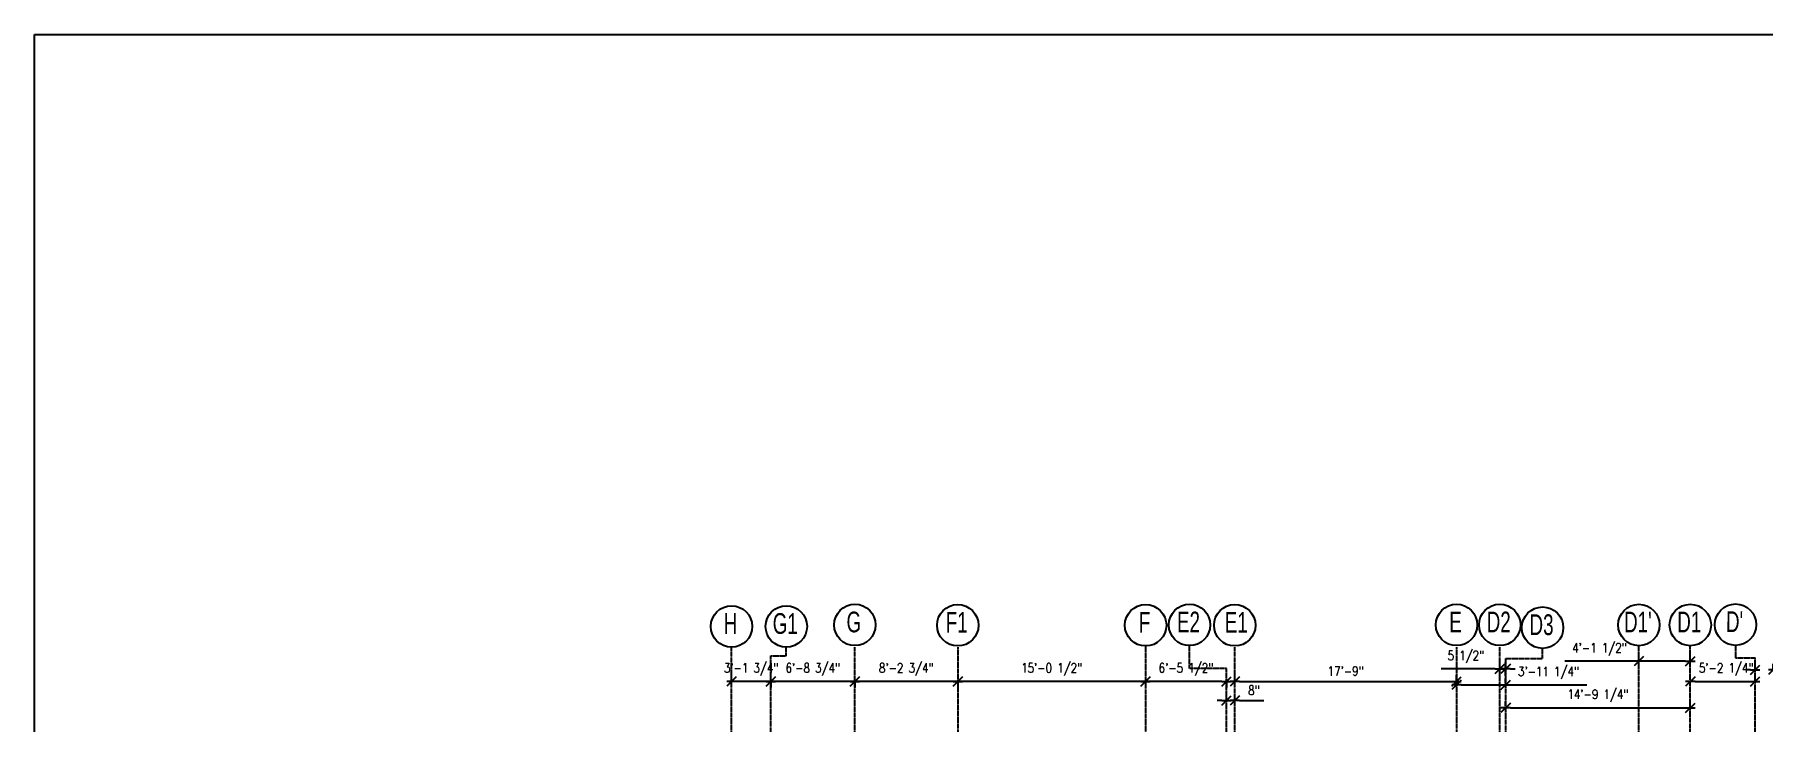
# Model space of a CAD drawing. Extents: x -95606 to 113309, y -42160 to -940.
# Drawn here: x 109860 to 111521, y -18376 to -17715 of the extents above; entities that cross this region are included whole.
import ezdxf
from ezdxf.enums import TextEntityAlignment as Align

# ---------------------------------------------------------------- set-up
doc = ezdxf.new("R2010")
doc.units = 0
doc.header["$LTSCALE"] = 0.02
doc.header["$MEASUREMENT"] = 0
doc.header["$PDMODE"] = 3
doc.header["$PDSIZE"] = -2
doc.linetypes.add('CENTER', pattern=[50.8, 31.75, -6.35, 6.35, -6.35])
doc.layers.get('0').update_dxf_attribs({"linetype": 'CONTINUOUS'})
doc.layers.get('DEFPOINTS').update_dxf_attribs({"linetype": 'CONTINUOUS'})
for name, color, linetype in [('A-2TEXT', 4, 'CONTINUOUS'), ('dimentions', 8, 'CONTINUOUS'), ('GRID', 8, 'CENTER'), ('S-TXT', 2, 'CONTINUOUS')]:
    doc.layers.add(name, color=color, linetype=linetype)
doc.styles.add('ROMANS', font='romans.shx', dxfattribs={"width": 0.8})
doc.styles.add('STYLE2', font='arial.ttf', dxfattribs={"width": 0.8})
doc.dimstyles.new('TK96', dxfattribs={"dimscale": 96, "dimtxt": 0.09375, "dimasz": 0.046875, "dimexe": 0.0625, "dimexo": 0.015625, "dimgap": 0.046875, "dimtad": 1, "dimzin": 11, "dimdsep": 46, "dimlunit": 4, "dimtxsty": 'ROMANS', "dimblk1": 'TK1', "dimblk2": 'TK1', "dimsah": 1, "dimcen": 0.09375, "dimclrd": 1, "dimclre": 1, "dimclrt": 2, "dimadec": 0, "dimazin": 0, "dimtfac": 1, "dimtofl": 0, "dimtmove": 0, "dimatfit": 3, "dimldrblk": 'TK1', "dimfxl": 1, "dimfrac": 2, "dimtolj": 1, "dimtzin": 9, "dimarcsym": 0})

# ---------------------------------------------------------------- blocks, each defined once
blk = doc.blocks.new('GRID')
at = {"color": 1, "linetype": 'Continuous'}
blk.add_circle((0, 0), 19.9, dxfattribs=at)
at = {"layer": 'A-2TEXT', "linetype": 'Continuous', "style": 'STYLE2', "width": 0.65}
blk.add_attdef('A', text='', height=19.9, rotation=359.9735, dxfattribs=at).set_placement((-1, -7.1), align=Align.CENTER)
blk = doc.blocks.new('TK1')
at = {"color": 4, "linetype": 'Continuous'}
blk.add_line((-1, -1), (1, 1), dxfattribs=at)
at = {"color": 1, "linetype": 'ByBlock'}
blk.add_line((-1, 0), (1, 0), dxfattribs=at)
blk = doc.blocks.new('*D598')
at = {"layer": 'DEFPOINTS', "color": 0, "lineweight": -2, "transparency": 16777216}
for p in [(110529.4, -18336.3), (110529.4, -18336.3), (110567.2, -18336.3)]:
    blk.add_point(p, dxfattribs=at)
at = {"layer": 'dimentions', "color": 1, "linetype": 'Continuous', "lineweight": -2, "transparency": 16777216}
for p, q in [((110529.4, -18334.8), (110529.4, -18330.3)), ((110562.7, -18336.3), (110533.9, -18336.3)), ((110567.2, -18334.8), (110567.2, -18330.3))]:
    blk.add_line(p, q, dxfattribs=at)
at = {"layer": 'dimentions', "color": 1, "lineweight": -2, "transparency": 16777216, "xscale": 4.5, "yscale": 4.5, "zscale": 4.5, "rotation": 180}
blk.add_blockref('TK1', (110529.4, -18336.3), dxfattribs=at)
at = {"layer": 'dimentions', "color": 1, "lineweight": -2, "transparency": 16777216, "xscale": 4.5, "yscale": 4.5, "zscale": 4.5}
blk.add_blockref('TK1', (110567.2, -18336.3), dxfattribs=at)
at = {"layer": 'dimentions', "color": 2, "transparency": 16777216, "insert": (110548.3, -18324.9), "char_height": 9, "attachment_point": 5, "style": 'ROMANS'}
blk.add_mtext('\\A1;3\'-1 3/4"', dxfattribs=at)
blk = doc.blocks.new('*D599')
at = {"layer": 'DEFPOINTS', "color": 0, "lineweight": -2, "transparency": 16777216}
for p in [(110567.2, -18336.3), (110567.2, -18336.3), (110647.9, -18336.3)]:
    blk.add_point(p, dxfattribs=at)
at = {"layer": 'dimentions', "color": 1, "linetype": 'Continuous', "lineweight": -2, "transparency": 16777216}
for p, q in [((110643.4, -18336.3), (110571.7, -18336.3)), ((110567.2, -18337.8), (110567.2, -18342.3)), ((110647.9, -18337.8), (110647.9, -18342.3))]:
    blk.add_line(p, q, dxfattribs=at)
at = {"layer": 'dimentions', "color": 1, "lineweight": -2, "transparency": 16777216, "xscale": 4.5, "yscale": 4.5, "zscale": 4.5, "rotation": 180}
blk.add_blockref('TK1', (110567.2, -18336.3), dxfattribs=at)
at = {"layer": 'dimentions', "color": 1, "lineweight": -2, "transparency": 16777216, "xscale": 4.5, "yscale": 4.5, "zscale": 4.5}
blk.add_blockref('TK1', (110647.9, -18336.3), dxfattribs=at)
at = {"layer": 'dimentions', "color": 2, "transparency": 16777216, "insert": (110607.5, -18324.9), "char_height": 9, "attachment_point": 5, "style": 'ROMANS'}
blk.add_mtext('\\A1;6\'-8 3/4"', dxfattribs=at)
blk = doc.blocks.new('*D600')
at = {"layer": 'DEFPOINTS', "color": 0, "lineweight": -2, "transparency": 16777216}
for p in [(110647.9, -18336.3), (110647.9, -18336.3), (110746.7, -18336.3)]:
    blk.add_point(p, dxfattribs=at)
at = {"layer": 'dimentions', "color": 1, "linetype": 'Continuous', "lineweight": -2, "transparency": 16777216}
for p, q in [((110742.2, -18336.3), (110652.4, -18336.3)), ((110647.9, -18337.8), (110647.9, -18342.3)), ((110746.7, -18337.8), (110746.7, -18342.3))]:
    blk.add_line(p, q, dxfattribs=at)
at = {"layer": 'dimentions', "color": 1, "lineweight": -2, "transparency": 16777216, "xscale": 4.5, "yscale": 4.5, "zscale": 4.5, "rotation": 180}
blk.add_blockref('TK1', (110647.9, -18336.3), dxfattribs=at)
at = {"layer": 'dimentions', "color": 1, "lineweight": -2, "transparency": 16777216, "xscale": 4.5, "yscale": 4.5, "zscale": 4.5}
blk.add_blockref('TK1', (110746.7, -18336.3), dxfattribs=at)
at = {"layer": 'dimentions', "color": 2, "transparency": 16777216, "insert": (110697.3, -18324.9), "char_height": 9, "attachment_point": 5, "style": 'ROMANS'}
blk.add_mtext('\\A1;8\'-2 3/4"', dxfattribs=at)
blk = doc.blocks.new('*D601')
at = {"layer": 'DEFPOINTS', "color": 0, "lineweight": -2, "transparency": 16777216}
for p in [(110746.7, -18336.3), (110746.7, -18336.3), (110927.2, -18336.3)]:
    blk.add_point(p, dxfattribs=at)
at = {"layer": 'dimentions', "color": 1, "linetype": 'Continuous', "lineweight": -2, "transparency": 16777216}
for p, q in [((110922.7, -18336.3), (110751.2, -18336.3)), ((110746.7, -18337.8), (110746.7, -18342.3)), ((110927.2, -18337.8), (110927.2, -18342.3))]:
    blk.add_line(p, q, dxfattribs=at)
at = {"layer": 'dimentions', "color": 1, "lineweight": -2, "transparency": 16777216, "xscale": 4.5, "yscale": 4.5, "zscale": 4.5, "rotation": 180}
blk.add_blockref('TK1', (110746.7, -18336.3), dxfattribs=at)
at = {"layer": 'dimentions', "color": 1, "lineweight": -2, "transparency": 16777216, "xscale": 4.5, "yscale": 4.5, "zscale": 4.5}
blk.add_blockref('TK1', (110927.2, -18336.3), dxfattribs=at)
at = {"layer": 'dimentions', "color": 2, "transparency": 16777216, "insert": (110837, -18324.9), "char_height": 9, "attachment_point": 5, "style": 'ROMANS'}
blk.add_mtext('\\A1;15\'-0 1/2"', dxfattribs=at)
blk = doc.blocks.new('*D602')
at = {"layer": 'DEFPOINTS', "color": 0, "lineweight": -2, "transparency": 16777216}
for p in [(110927.2, -18336.3), (110927.2, -18336.3), (111004.8, -18336.3)]:
    blk.add_point(p, dxfattribs=at)
at = {"layer": 'dimentions', "color": 1, "linetype": 'Continuous', "lineweight": -2, "transparency": 16777216}
for p, q in [((111000.3, -18336.3), (110931.7, -18336.3)), ((110927.2, -18337.8), (110927.2, -18342.3)), ((111004.8, -18337.8), (111004.8, -18342.3))]:
    blk.add_line(p, q, dxfattribs=at)
at = {"layer": 'dimentions', "color": 1, "lineweight": -2, "transparency": 16777216, "xscale": 4.5, "yscale": 4.5, "zscale": 4.5, "rotation": 180}
blk.add_blockref('TK1', (110927.2, -18336.3), dxfattribs=at)
at = {"layer": 'dimentions', "color": 1, "lineweight": -2, "transparency": 16777216, "xscale": 4.5, "yscale": 4.5, "zscale": 4.5}
blk.add_blockref('TK1', (111004.8, -18336.3), dxfattribs=at)
at = {"layer": 'dimentions', "color": 2, "transparency": 16777216, "insert": (110966, -18324.9), "char_height": 9, "attachment_point": 5, "style": 'ROMANS'}
blk.add_mtext('\\A1;6\'-5 1/2"', dxfattribs=at)
blk = doc.blocks.new('*D603')
at = {"layer": 'DEFPOINTS', "color": 0, "lineweight": -2, "transparency": 16777216}
for p in [(111012.8, -18336.3), (111225.9, -18336.3), (111225.9, -18336.3)]:
    blk.add_point(p, dxfattribs=at)
at = {"layer": 'dimentions', "color": 1, "linetype": 'Continuous', "lineweight": -2, "transparency": 16777216}
for p, q in [((111012.8, -18334.8), (111012.8, -18330.3)), ((111017.3, -18336.3), (111221.4, -18336.3)), ((111225.9, -18334.8), (111225.9, -18330.3))]:
    blk.add_line(p, q, dxfattribs=at)
at = {"layer": 'dimentions', "color": 1, "lineweight": -2, "transparency": 16777216, "xscale": 4.5, "yscale": 4.5, "zscale": 4.5, "rotation": 180}
blk.add_blockref('TK1', (111012.8, -18336.3), dxfattribs=at)
at = {"layer": 'dimentions', "color": 1, "lineweight": -2, "transparency": 16777216, "xscale": 4.5, "yscale": 4.5, "zscale": 4.5}
blk.add_blockref('TK1', (111225.9, -18336.3), dxfattribs=at)
at = {"layer": 'dimentions', "color": 2, "transparency": 16777216, "insert": (111119.4, -18326.4), "char_height": 9, "attachment_point": 5, "style": 'ROMANS'}
blk.add_mtext('\\A1;17\'-9"', dxfattribs=at)
blk = doc.blocks.new('*D604')
at = {"layer": 'DEFPOINTS', "color": 0, "lineweight": -2, "transparency": 16777216}
for p in [(111225.9, -18339.6), (111273.1, -18339.6), (111273.1, -18339.6)]:
    blk.add_point(p, dxfattribs=at)
at = {"layer": 'dimentions', "color": 1, "linetype": 'Continuous', "lineweight": -2, "transparency": 16777216}
for p, q in [((111225.9, -18338.1), (111225.9, -18333.6)), ((111273.1, -18338.1), (111273.1, -18333.6)), ((111230.4, -18339.6), (111268.6, -18339.6)), ((111273.1, -18339.6), (111351.1, -18339.6))]:
    blk.add_line(p, q, dxfattribs=at)
at = {"layer": 'dimentions', "color": 1, "lineweight": -2, "transparency": 16777216, "xscale": 4.5, "yscale": 4.5, "zscale": 4.5, "rotation": 180}
blk.add_blockref('TK1', (111225.9, -18339.6), dxfattribs=at)
at = {"layer": 'dimentions', "color": 1, "lineweight": -2, "transparency": 16777216, "xscale": 4.5, "yscale": 4.5, "zscale": 4.5}
blk.add_blockref('TK1', (111273.1, -18339.6), dxfattribs=at)
at = {"layer": 'dimentions', "color": 2, "transparency": 16777216, "insert": (111314.3, -18328.2), "char_height": 9, "attachment_point": 5, "style": 'ROMANS'}
blk.add_mtext('\\A1;3\'-11 1/4"', dxfattribs=at)
blk = doc.blocks.new('*D605')
at = {"layer": 'DEFPOINTS', "color": 0, "lineweight": -2, "transparency": 16777216}
for p in [(111273.1, -18361.6), (111450.5, -18361.6), (111450.5, -18361.6)]:
    blk.add_point(p, dxfattribs=at)
at = {"layer": 'dimentions', "color": 1, "linetype": 'Continuous', "lineweight": -2, "transparency": 16777216}
for p, q in [((111273.1, -18360.1), (111273.1, -18355.6)), ((111277.6, -18361.6), (111446, -18361.6)), ((111450.5, -18360.1), (111450.5, -18355.6))]:
    blk.add_line(p, q, dxfattribs=at)
at = {"layer": 'dimentions', "color": 1, "lineweight": -2, "transparency": 16777216, "xscale": 4.5, "yscale": 4.5, "zscale": 4.5, "rotation": 180}
blk.add_blockref('TK1', (111273.1, -18361.6), dxfattribs=at)
at = {"layer": 'dimentions', "color": 1, "lineweight": -2, "transparency": 16777216, "xscale": 4.5, "yscale": 4.5, "zscale": 4.5}
blk.add_blockref('TK1', (111450.5, -18361.6), dxfattribs=at)
at = {"layer": 'dimentions', "color": 2, "transparency": 16777216, "insert": (111361.8, -18350.2), "char_height": 9, "attachment_point": 5, "style": 'ROMANS'}
blk.add_mtext('\\A1;14\'-9 1/4"', dxfattribs=at)
blk = doc.blocks.new('*D606')
at = {"layer": 'DEFPOINTS', "color": 0, "lineweight": -2, "transparency": 16777216}
for p in [(111450.5, -18336.3), (111512.7, -18336.3), (111512.7, -18336.3)]:
    blk.add_point(p, dxfattribs=at)
at = {"layer": 'dimentions', "color": 1, "linetype": 'Continuous', "lineweight": -2, "transparency": 16777216}
for p, q in [((111450.5, -18334.8), (111450.5, -18330.3)), ((111455, -18336.3), (111508.2, -18336.3)), ((111512.7, -18334.8), (111512.7, -18330.3))]:
    blk.add_line(p, q, dxfattribs=at)
at = {"layer": 'dimentions', "color": 1, "lineweight": -2, "transparency": 16777216, "xscale": 4.5, "yscale": 4.5, "zscale": 4.5, "rotation": 180}
blk.add_blockref('TK1', (111450.5, -18336.3), dxfattribs=at)
at = {"layer": 'dimentions', "color": 1, "lineweight": -2, "transparency": 16777216, "xscale": 4.5, "yscale": 4.5, "zscale": 4.5}
blk.add_blockref('TK1', (111512.7, -18336.3), dxfattribs=at)
at = {"layer": 'dimentions', "color": 2, "transparency": 16777216, "insert": (111485, -18324.9), "char_height": 9, "attachment_point": 5, "style": 'ROMANS'}
blk.add_mtext('\\A1;5\'-2 1/4"', dxfattribs=at)
blk = doc.blocks.new('*D607')
at = {"layer": 'DEFPOINTS', "color": 0, "lineweight": -2, "transparency": 16777216}
for p in [(111512.7, -18325.3), (111530.2, -18325.3), (111530.2, -18325.3)]:
    blk.add_point(p, dxfattribs=at)
at = {"layer": 'dimentions', "color": 1, "linetype": 'Continuous', "lineweight": -2, "transparency": 16777216}
for p, q in [((111512.7, -18323.8), (111512.7, -18319.3)), ((111530.2, -18323.8), (111530.2, -18319.3)), ((111508.2, -18325.3), (111503.7, -18325.3)), ((111534.7, -18325.3), (111604.8, -18325.3))]:
    blk.add_line(p, q, dxfattribs=at)
at = {"layer": 'dimentions', "color": 1, "lineweight": -2, "transparency": 16777216, "xscale": 4.5, "yscale": 4.5, "zscale": 4.5}
blk.add_blockref('TK1', (111512.7, -18325.3), dxfattribs=at)
at = {"layer": 'dimentions', "color": 1, "lineweight": -2, "transparency": 16777216, "xscale": 4.5, "yscale": 4.5, "zscale": 4.5, "rotation": 180}
blk.add_blockref('TK1', (111530.2, -18325.3), dxfattribs=at)
at = {"layer": 'dimentions', "color": 2, "transparency": 16777216, "insert": (111572, -18314), "char_height": 9, "attachment_point": 5, "style": 'ROMANS'}
blk.add_mtext('\\A1;1\'-5 1/2"', dxfattribs=at)
blk = doc.blocks.new('*D613')
at = {"layer": 'DEFPOINTS', "color": 0, "lineweight": -2, "transparency": 16777216}
for p in [(111267.6, -18332.6), (111273.1, -18324.3), (111273.1, -18332.5)]:
    blk.add_point(p, dxfattribs=at)
at = {"layer": 'dimentions', "color": 1, "linetype": 'Continuous', "lineweight": -2, "transparency": 16777216}
for p, q in [((111267.6, -18331.1), (111267.6, -18318.3)), ((111273.1, -18331), (111273.1, -18318.3)), ((111263.1, -18324.3), (111211.2, -18324.3)), ((111277.6, -18324.3), (111282.1, -18324.3))]:
    blk.add_line(p, q, dxfattribs=at)
at = {"layer": 'dimentions', "color": 1, "lineweight": -2, "transparency": 16777216, "xscale": 4.5, "yscale": 4.5, "zscale": 4.5}
blk.add_blockref('TK1', (111267.6, -18324.3), dxfattribs=at)
at = {"layer": 'dimentions', "color": 1, "lineweight": -2, "transparency": 16777216, "xscale": 4.5, "yscale": 4.5, "zscale": 4.5, "rotation": 180}
blk.add_blockref('TK1', (111273.1, -18324.3), dxfattribs=at)
at = {"layer": 'dimentions', "color": 2, "transparency": 16777216, "insert": (111234.9, -18312.9), "char_height": 9, "attachment_point": 5, "style": 'ROMANS'}
blk.add_mtext('\\A1;5 1/2"', dxfattribs=at)
blk = doc.blocks.new('*D619')
at = {"layer": 'DEFPOINTS', "color": 0, "lineweight": -2, "transparency": 16777216}
for p in [(111450.5, -18316.9), (111401.1, -18322.7), (111450.5, -18322.7)]:
    blk.add_point(p, dxfattribs=at)
at = {"layer": 'dimentions', "color": 1, "linetype": 'Continuous', "lineweight": -2, "transparency": 16777216}
for p, q in [((111401.1, -18316.9), (111330, -18316.9)), ((111401.1, -18321.2), (111401.1, -18310.9)), ((111446, -18316.9), (111405.6, -18316.9)), ((111450.5, -18321.2), (111450.5, -18310.9))]:
    blk.add_line(p, q, dxfattribs=at)
at = {"layer": 'dimentions', "color": 1, "lineweight": -2, "transparency": 16777216, "xscale": 4.5, "yscale": 4.5, "zscale": 4.5, "rotation": 180}
blk.add_blockref('TK1', (111401.1, -18316.9), dxfattribs=at)
at = {"layer": 'dimentions', "color": 1, "lineweight": -2, "transparency": 16777216, "xscale": 4.5, "yscale": 4.5, "zscale": 4.5}
blk.add_blockref('TK1', (111450.5, -18316.9), dxfattribs=at)
at = {"layer": 'dimentions', "color": 2, "transparency": 16777216, "insert": (111363.3, -18305.6), "char_height": 9, "attachment_point": 5, "style": 'ROMANS'}
blk.add_mtext('\\A1;4\'-1 1/2"', dxfattribs=at)
blk = doc.blocks.new('*D655')
at = {"layer": 'DEFPOINTS', "color": 0, "lineweight": -2, "transparency": 16777216}
for p in [(111004.8, -18356.1), (111012.8, -18354.7), (111012.8, -18356.1)]:
    blk.add_point(p, dxfattribs=at)
at = {"layer": 'dimentions', "color": 1, "linetype": 'Continuous', "lineweight": -2, "transparency": 16777216}
for p, q in [((111004.8, -18354.6), (111004.8, -18348.7)), ((111012.8, -18354.6), (111012.8, -18348.7)), ((111000.3, -18354.7), (110995.8, -18354.7)), ((111017.3, -18354.7), (111040.8, -18354.7))]:
    blk.add_line(p, q, dxfattribs=at)
at = {"layer": 'dimentions', "color": 1, "lineweight": -2, "transparency": 16777216, "xscale": 4.5, "yscale": 4.5, "zscale": 4.5}
blk.add_blockref('TK1', (111004.8, -18354.7), dxfattribs=at)
at = {"layer": 'dimentions', "color": 1, "lineweight": -2, "transparency": 16777216, "xscale": 4.5, "yscale": 4.5, "zscale": 4.5, "rotation": 180}
blk.add_blockref('TK1', (111012.8, -18354.7), dxfattribs=at)
at = {"layer": 'dimentions', "color": 2, "transparency": 16777216, "insert": (111031.3, -18344.8), "char_height": 9, "attachment_point": 5, "style": 'ROMANS'}
blk.add_mtext('\\A1;8"', dxfattribs=at)

msp = doc.modelspace()

# ---------------------------------------------------------------- linework, layer by layer
at = {"layer": 'GRID'}
for p, q in [((110927.211, -18302.324), (110927.211, -21626.491)), ((110969.405, -18323.959), (110969.405, -18301.994)), ((110969.405, -18323.959), (110969.405, -18301.994)), ((111401.099, -21625.336), (111401.099, -18302.049)), ((111450.476, -21626.766), (111450.476, -18302.049)), ((111493.972, -18301.994), (111493.972, -18313.554)), ((110529.379, -21625.336), (110529.379, -18303.479)), ((110567.212, -21617.08), (110567.212, -18311.735)), ((110567.212, -18311.735), (110582.007, -18311.735)), ((110567.212, -18311.735), (110582.007, -18311.735)), ((110582.007, -18311.735), (110582.007, -18303.479)), ((110582.007, -18311.735), (110582.007, -18303.479)), ((110647.879, -21625.336), (110647.879, -18303.479)), ((110746.712, -18303.479), (110746.712, -21625.336)), ((111012.808, -21625.336), (111012.808, -18303.479)), ((111225.91, -18303.479), (111225.91, -21625.336)), ((111267.638, -21625.336), (111267.638, -18303.479)), ((111273.118, -21614.466), (111273.118, -18314.349)), ((111273.118, -18314.349), (111308.62, -18314.349)), ((111273.118, -18314.349), (111308.62, -18314.349)), ((111308.62, -18314.349), (111308.571, -18304.608)), ((111308.62, -18314.349), (111308.571, -18304.608)), ((111493.972, -18313.554), (111512.711, -18313.554)), ((111512.711, -21617.052), (111512.711, -18313.554)), ((111004.811, -18323.959), (110969.405, -18323.959)), ((111004.811, -18323.959), (110969.405, -18323.959)), ((111004.811, -21604.856), (111004.811, -18323.959))]:
    msp.add_line(p, q, dxfattribs=at)
at = {"layer": 'S-TXT', "color": 1}
msp.add_lwpolyline([(109859.834, -17714.924), (113212.803, -17714.924), (113212.803, -22320.795), (109859.834, -22320.795)], close=True, dxfattribs=at)

# ---------------------------------------------------------------- block references
at = {"layer": 'GRID'}
for p, values in [((110529.379, -18283.535), {'A': 'H'}), ((110529.379, -18283.535), {'A': 'H'}), ((110582.007, -18283.535), {'A': 'G1'}), ((110582.007, -18283.535), {'A': 'G1'}), ((110647.879, -18282.049), {'A': 'G'}), ((110647.879, -18282.049), {'A': 'G'}), ((110746.712, -18282.379), {'A': 'F1'}), ((110746.712, -18282.379), {'A': 'F1'}), ((110927.211, -18282.379), {'A': 'F'}), ((110927.211, -18282.379), {'A': 'F'}), ((110969.405, -18282.049), {'A': 'E2'}), ((110969.405, -18282.049), {'A': 'E2'}), ((111012.811, -18282.379), {'A': ' E1'}), ((111012.811, -18282.379), {'A': ' E1'}), ((111225.91, -18282.049), {'A': 'E'}), ((111225.91, -18282.049), {'A': 'E'}), ((111267.417, -18282.049), {'A': 'D2'}), ((111267.417, -18282.049), {'A': 'D2'}), ((111308.571, -18284.663), {'A': 'D3'}), ((111308.571, -18284.663), {'A': 'D3'}), ((111401.099, -18282.105), {'A': "D1'"}), ((111401.099, -18282.105), {'A': "D1'"}), ((111450.476, -18282.105), {'A': 'D1'}), ((111450.476, -18282.105), {'A': 'D1'}), ((111493.981, -18281.8), {'A': "D'"}), ((111493.981, -18281.8), {'A': "D'"})]:
    msp.add_blockref('GRID', p, dxfattribs=at).add_auto_attribs(values)

# ---------------------------------------------------------------- dimensions: what is measured, and where the dimension line sits
at = {"layer": 'dimentions'}
for base, p1, p2, picture, middle in [((111273.118, -18324.282), (111267.638, -18332.57), (111273.118, -18332.527), '*D613', (111234.938, -18324.282)), ((111450.476, -18316.914), (111401.099, -18322.683), (111450.476, -18322.683), '*D619', (111363.299, -18316.914)), ((111530.219, -18325.323), (111512.711, -18325.323), (111530.219, -18325.323), '*D607', (111572.004, -18325.323)), ((110529.379, -18336.277), (110567.212, -18336.277), (110529.379, -18336.277), '*D598', (110548.296, -18336.277)), ((110567.212, -18336.277), (110647.879, -18336.277), (110567.212, -18336.277), '*D599', (110607.546, -18336.277)), ((110647.879, -18336.277), (110746.712, -18336.277), (110647.879, -18336.277), '*D600', (110697.295, -18336.277)), ((110746.712, -18336.277), (110927.211, -18336.277), (110746.712, -18336.277), '*D601', (110836.961, -18336.277)), ((110927.211, -18336.277), (111004.811, -18336.277), (110927.211, -18336.277), '*D602', (110966.011, -18336.277)), ((111512.7109, -18336.277), (111450.4761, -18336.277), (111512.7109, -18336.277), '*D606', (111485.0362, -18336.277))]:
    dim = msp.add_linear_dim(base=base, p1=p1, p2=p2, dimstyle='TK96', override={"dimfxl": 2}, dxfattribs=at)
    dim.commit()
    dim.dimension.update_dxf_attribs({"geometry": picture, "text_midpoint": middle, "dimtype": 160})
for base, p1, p2, picture, middle in [((111273.118, -18339.577), (111225.91, -18339.577), (111273.118, -18339.577), '*D604', (111314.346, -18328.22)), ((111225.91, -18336.277), (111012.811, -18336.277), (111225.91, -18336.277), '*D603', (111119.36, -18326.42)), ((111012.811, -18354.7), (111004.811, -18356.101), (111012.811, -18356.101), '*D655', (111031.282, -18344.843)), ((111450.476, -18361.604), (111273.118, -18361.604), (111450.476, -18361.604), '*D605', (111361.797, -18350.247))]:
    dim = msp.add_linear_dim(base=base, p1=p1, p2=p2, dimstyle='TK96', override={"dimfxl": 2}, dxfattribs=at)
    dim.commit()
    dim.dimension.update_dxf_attribs({"geometry": picture, "text_midpoint": middle})

doc.saveas('drawing.dxf')
